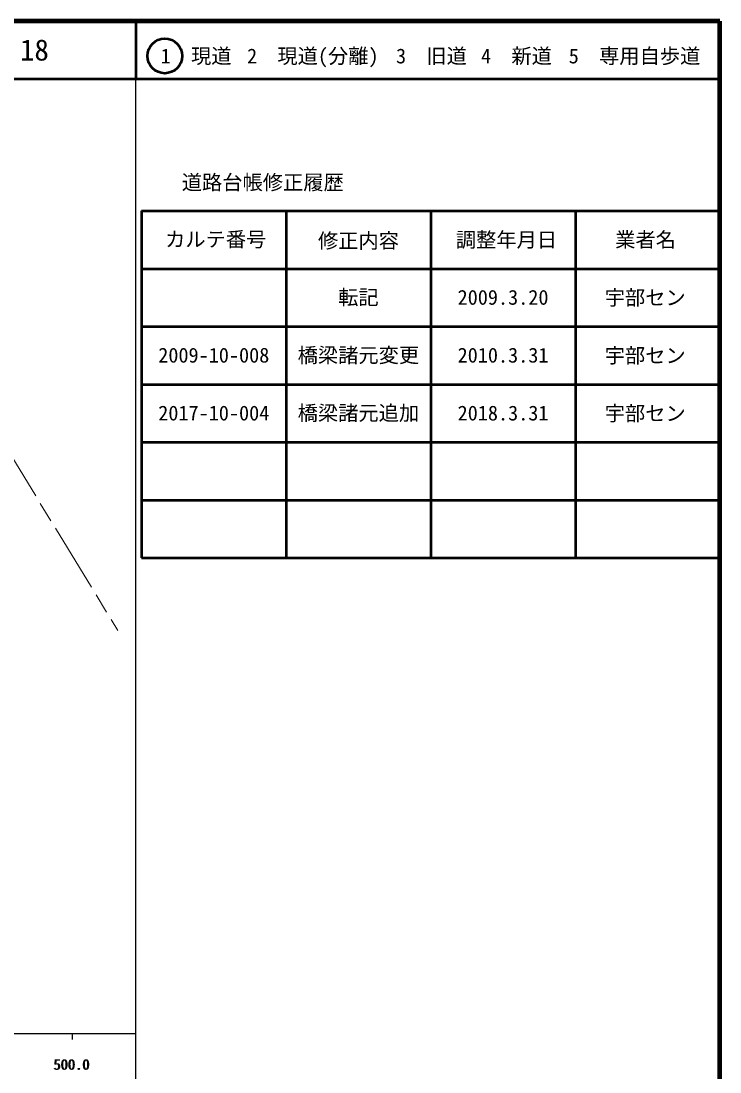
# Model space of a CAD drawing. Units: millimetres on the paper, enlarged 1000 times. Extents: x 40000 to 680000, y 20000 to 380000.
# Drawn here: x 559181 to 680000, y 198357 to 380000 of the extents above; entities that cross this region are included whole.
import ezdxf
from ezdxf.enums import TextEntityAlignment as Align

# ---------------------------------------------------------------- set-up
doc = ezdxf.new("R2010")
doc.units = ezdxf.units.MM
doc.header["$LTSCALE"] = 1000
doc.linetypes.add('CHAIN', pattern=[18.5, 12, -1.5, 3.5, -1.5])
for name, color, linetype, lineweight in [('S-BMK', 2, 'CHAIN', 13), ('S-TTL', 2, 'Continuous', 140), ('S-TTL-BAND', 7, 'Continuous', 25), ('S-TTL-FRAM', 2, 'Continuous', 50), ('S-TTL-LINE', 7, 'Continuous', 50)]:
    doc.layers.add(name, color=color, linetype=linetype, lineweight=lineweight)
doc.layers.add('S-TTL-TXT', color=7, linetype='Continuous')
doc.styles.add('ＭＳ ゴシック', font='')
doc.styles.get('ＭＳ ゴシック').set_extended_font_data('MS Gothic')

msp = doc.modelspace()

# ---------------------------------------------------------------- linework, layer by layer
at = {"layer": 'S-BMK'}
msp.add_line((555472, 308148), (575938, 274656), dxfattribs=at)
at = {"layer": 'S-TTL'}
for p, q in [((680000, 380000), (40000, 380000)), ((680000, 20000), (680000, 380000))]:
    msp.add_line(p, q, dxfattribs=at)
at = {"layer": 'S-TTL-BAND'}
for p, q in [((579000, 20000), (579000, 370000)), ((40000, 205000), (579000, 205000)), ((568000, 205000), (568000, 204000))]:
    msp.add_line(p, q, dxfattribs=at)
at = {"layer": 'S-TTL-FRAM'}
for p, q in [((580000, 347197), (580000, 287197)), ((580000, 347197), (680000, 347197)), ((580000, 287197), (680000, 287197))]:
    msp.add_line(p, q, dxfattribs=at)
at = {"layer": 'S-TTL-LINE'}
for p, q in [((579000, 380000), (579000, 370000)), ((40000, 370000), (680000, 370000)), ((605000, 347197), (605000, 287197)), ((630000, 347197), (630000, 287197)), ((655000, 347197), (655000, 287197)), ((580000, 337197), (680000, 337197)), ((580000, 327197), (680000, 327197)), ((580000, 317197), (680000, 317197)), ((580000, 307197), (680000, 307197)), ((580000, 297197), (680000, 297197))]:
    msp.add_line(p, q, dxfattribs=at)
msp.add_circle((584031, 373958), 3000, dxfattribs=at)

# ---------------------------------------------------------------- texts
at = {"layer": 'S-TTL-BAND', "style": 'ＭＳ ゴシック'}
for p in [(567844, 198195), (568000, 198195)]:
    msp.add_text('500.0', height=1833, dxfattribs=at).set_placement(p, align=Align.BOTTOM_CENTER)
at = {"layer": 'S-TTL-TXT', "style": 'ＭＳ ゴシック'}
for s, height, p in [('18', 3666, (561497, 375000)), ('1\u3000現道', 2566, (589448, 373958)), ('2\u3000現道(分離)', 2566, (609619, 373958)), ('3\u3000旧道', 2566, (630121, 373958)), ('4\u3000新道', 2566, (644824, 373958)), ('5\u3000専用自歩道', 2566, (665228, 373958)), ('道路台帳修正履歴', 2566, (600968, 352113)), ('カルテ番号', 2566, (592839, 342277)), ('修正内容', 2566, (617509, 342023)), ('調整年月日', 2566, (643089, 342197)), ('業者名', 2566, (667134, 342197)), ('転記', 2566, (617500, 332245)), ('2009.3.20', 2566, (642500, 332245)), ('宇部セン', 2566, (667077, 332189)), ('2009-10-008', 2566, (592500, 322245)), ('橋梁諸元変更', 2566, (617500, 322245)), ('2010.3.31', 2566, (642500, 322245)), ('宇部セン', 2566, (667077, 322189)), ('2017-10-004', 2566, (592500, 312245)), ('橋梁諸元追加', 2566, (617500, 312245)), ('2018.3.31', 2566, (642500, 312245)), ('宇部セン', 2566, (667077, 312189))]:
    msp.add_text(s, height=height, dxfattribs=at).set_placement(p, align=Align.MIDDLE_CENTER)

doc.saveas('drawing.dxf')
